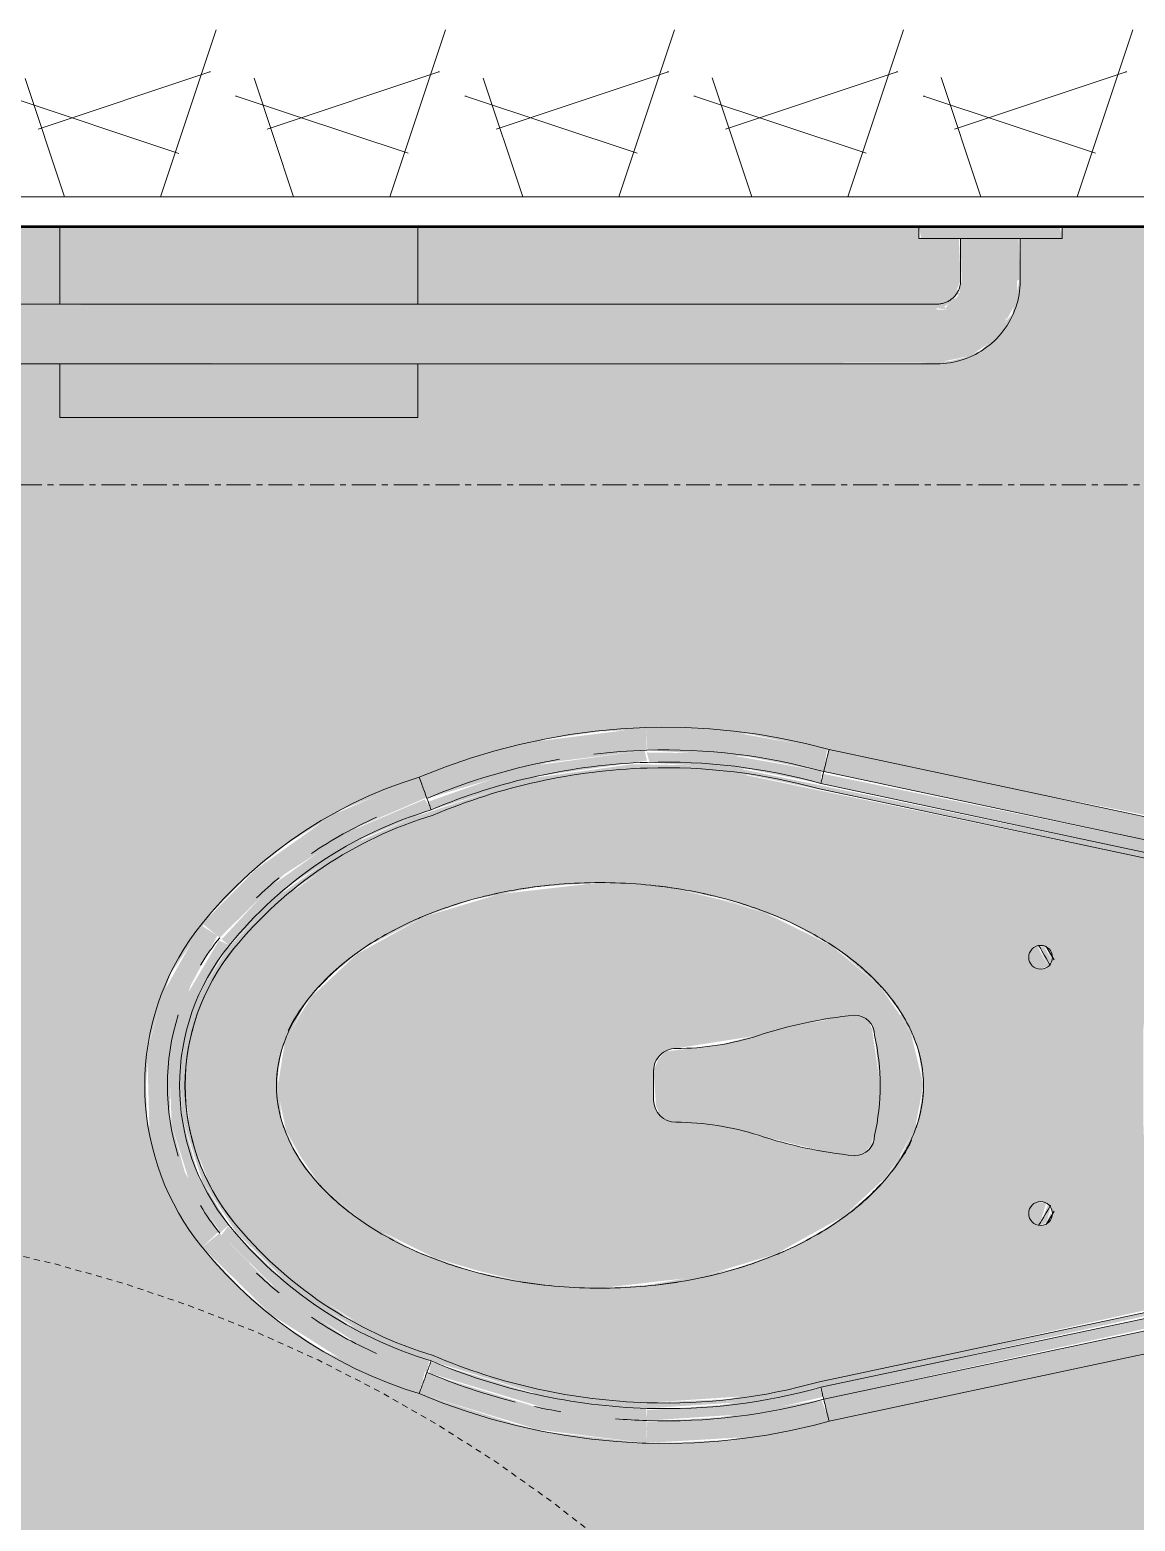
# Model space of a CAD drawing. Header units: inches. Extents: x -4294 to -464, y 9706 to 12475.
# Drawn here: x -2951.45 to -2928.29, y 11513.47 to 11544.73 of the extents above; entities that cross this region are included whole.
import ezdxf

# ---------------------------------------------------------------- set-up
doc = ezdxf.new("R2010")
doc.units = ezdxf.units.IN
doc.header["$MEASUREMENT"] = 0
for name, pattern in [('Grid Line 1_2_', [0.875, 0.5, -0.125, 0.125, -0.125]), ('Hidden', [0.28125, 0.1875, -0.09375]), ('Hidden 1_8_', [0.1875, 0.125, -0.0625])]:
    doc.linetypes.add(name, pattern=pattern)
for name, color, linetype, lineweight in [('0-1', 7, 'Continuous', 5), ('A-DETL-HDLN', 90, 'Hidden 1_8_', 9), ('A-WALL', 113, 'Continuous', 13), ('A-WALL-PATT-5', 111, 'Continuous', 9), ('I-WALL-2', 2, 'Continuous', 50), ('P-SANR-FIXT', 6, 'Continuous', 9), ('P-SANR-FIXT-6', 6, 'Hidden', 9), ('Q-SPCQ', 91, 'Continuous', 9), ('S-GRID-1', 1, 'Grid Line 1_2_', 9)]:
    doc.layers.add(name, color=color, linetype=linetype, lineweight=lineweight)
doc.layers.add('A-AREA-PATT-2', color=7, linetype='Continuous', lineweight=9, transparency=1)

# ---------------------------------------------------------------- blocks, each defined once
blk = doc.blocks.new('CTR - 1st Phase - Shell_rvt-1-FLOOR PLAN - 1ST FLOOR')
at = {"layer": 'S-GRID-1'}
blk.add_line((-464.451, 11535.189), (-4232.191, 11535.189), dxfattribs=at)
blk = doc.blocks.new('Plbg-Toilet Wall Mount FV-UH - _ALL_ADA-2016927-FLOOR PLAN - 1ST FLOOR')
at = {"layer": 'P-SANR-FIXT'}
for points in [[(7.034, -15.382), (5.48, -8.072), (5.041, -8.27), (6.576, -15.495), (6.854, -15.426)], [(-5.032, -8.23), (-5.492, -8.129), (-7.034, -15.382), (-6.576, -15.495), (-5.034, -8.239)], [(6.77, -19.194), (6.629, -17.061), (5.915, -13.615), (4.736, -8.314), (4.677, -8.357), (6.578, -17.516), (6.652, -19.19), (6.284, -21.734), (5.549, -23.952), (4.88, -25.448), (3.935, -26.792), (2.716, -27.949), (1.805, -28.496), (0.617, -28.828), (-0.768, -28.786), (-1.067, -28.74), (-2.189, -28.285), (-2.86, -27.857), (-4.157, -26.527), (-5.1, -25.041), (-5.774, -23.33), (-6.365, -21.48), (-6.646, -19.057), (-6.509, -17.061), (-5.794, -13.615), (-4.672, -8.336), (-4.79, -8.322), (-6.696, -17.529), (-6.733, -19.493), (-6.437, -21.64), (-5.62, -24.091), (-5.014, -25.461), (-3.972, -26.921), (-2.86, -27.994), (-1.852, -28.604), (-0.617, -28.945), (0.67, -28.934), (2.002, -28.513), (3.095, -27.789), (4.215, -26.651), (5.176, -25.165), (5.794, -23.654), (6.492, -21.413), (6.769, -19.202)], [(-4.786, -8.304), (-5.034, -8.239), (-6.53, -15.506), (-6.328, -15.556), (-4.789, -8.316)], [(6.576, -15.495), (4.983, -8.233), (4.794, -8.341), (6.328, -15.556), (6.559, -15.499)], [(-2.435, -10.95), (-2.508, -10.799), (-2.925, -11.02), (-2.81, -11.167), (-2.62, -11.192), (-2.468, -11.075), (-2.44, -10.986)], [(1.474, -14.85), (1.417, -14.639), (1.263, -14.516), (0.93, -14.414), (-0.014, -14.312), (-1.188, -14.485), (-1.35, -14.552), (-1.459, -14.741), (-1.459, -14.941), (-1.258, -16.073), (-0.841, -17.716), (-0.71, -18.824), (-0.539, -18.96), (-0.307, -19.057), (0.427, -19.007), (0.636, -18.92), (0.757, -18.712), (1.05, -16.849), (1.358, -15.584), (1.459, -14.941)], [(-6.576, -15.495), (-7.042, -15.426), (-7.42, -17.475), (-7.496, -19.217), (-7.026, -19.19), (-6.889, -17.061), (-6.577, -15.499)], [(-6.328, -15.556), (-6.586, -15.542), (-6.957, -17.648), (-6.978, -19.201), (-6.768, -19.142), (-6.629, -17.061), (-6.333, -15.584)], [(7.026, -19.202), (6.884, -17.034), (6.53, -15.506), (6.333, -15.584), (6.701, -17.632), (6.807, -19.195), (7.008, -19.202)], [(7.496, -19.217), (7.368, -17.061), (7.034, -15.382), (6.586, -15.542), (6.957, -17.648), (7.047, -19.203), (7.311, -19.211)], [(7.227, -16.357), (7.159, -15.933), (7.2, -16.216)], [(-6.015, -23.806), (-6.765, -21.288), (-7.026, -19.202), (-7.496, -19.217), (-7.195, -21.64), (-6.458, -23.966), (-6.034, -23.813)], [(-5.774, -23.719), (-6.492, -21.413), (-6.807, -19.195), (-7.02, -19.248), (-6.685, -21.694), (-5.946, -23.781), (-5.83, -23.739)], [(7.026, -19.202), (6.768, -19.211), (6.445, -21.616), (5.796, -23.727), (6.03, -23.758), (6.753, -21.367), (7.026, -19.203)], [(7.496, -19.217), (7.025, -19.211), (6.717, -21.6), (6.034, -23.813), (6.463, -23.952), (7.215, -21.48), (7.377, -20.181)], [(-2.934, -27.949), (-4.209, -26.661), (-5.204, -25.097), (-5.774, -23.719), (-5.998, -23.848), (-5.286, -25.514), (-4.176, -27.072), (-3.062, -28.106), (-2.95, -27.968)], [(-3.095, -28.148), (-4.418, -26.806), (-5.416, -25.249), (-6.034, -23.813), (-6.458, -23.966), (-5.662, -25.797), (-4.52, -27.398), (-3.392, -28.513), (-3.176, -28.246)], [(6.015, -23.806), (5.757, -23.758), (5.014, -25.461), (3.972, -26.921), (2.957, -27.976), (3.135, -28.11), (4.418, -26.806), (5.402, -25.275), (6.012, -23.813)], [(6.458, -23.966), (5.998, -23.848), (5.286, -25.514), (4.157, -27.097), (3.095, -28.148), (3.392, -28.513), (4.803, -27.072), (5.843, -25.438), (6.284, -24.384)], [(3.084, -28.134), (2.925, -27.954), (1.852, -28.604), (0.633, -28.945), (-0.67, -28.934), (-2.017, -28.504), (-2.95, -27.968), (-3.038, -28.163), (-1.828, -28.875), (-0.668, -29.199), (0.822, -29.156), (2.096, -28.756), (3.065, -28.146)], [(3.392, -28.513), (3.065, -28.166), (1.828, -28.875), (0.668, -29.199), (-0.852, -29.147), (-2.096, -28.756), (-3.137, -28.198), (-3.358, -28.534), (-1.954, -29.324), (-0.732, -29.665), (0.89, -29.621), (2.141, -29.271), (3.318, -28.558)], [(-2.357, -29.167), (-2.994, -28.756), (-2.359, -29.166)]]:
    blk.add_hatch(color=256, dxfattribs=at).paths.add_polyline_path(points, flags=0)
h = blk.add_hatch(color=256, dxfattribs=at)
h.paths.add_polyline_path([(6.652, -19.19), (6.509, -17.061), (5.794, -13.615), (4.622, -8.352), (4.01, -8.507), (3.317, -8.606), (2.782, -8.674), (2.313, -8.737), (0.779, -8.798), (-1.189, -8.796), (-2.739, -8.659), (-3.445, -8.602), (-4.672, -8.336), (-6.576, -17.475), (-6.652, -19.19), (-6.365, -21.48), (-5.662, -23.679), (-5.002, -25.268), (-3.972, -26.755), (-2.86, -27.857), (-1.992, -28.41), (-1.022, -28.756), (0, -28.875), (1.022, -28.756), (2.057, -28.369), (2.86, -27.857), (4.067, -26.661), (5.067, -25.121), (5.662, -23.679), (6.365, -21.48), (6.487, -20.507)], flags=0)
h.paths.add_polyline_path([(4.25, -20.181), (4.087, -21.912), (3.887, -22.888), (3.454, -24.091), (2.763, -25.268), (2.063, -26.056), (1.486, -26.514), (0.742, -26.85), (-0.173, -26.933), (-0.742, -26.85), (-1.626, -26.403), (-2.213, -25.937), (-2.897, -25.096), (-3.54, -23.852), (-3.887, -22.888), (-4.164, -21.48), (-4.25, -20.181), (-4.087, -18.451), (-3.887, -17.475), (-3.454, -16.272), (-2.862, -15.215), (-2.068, -14.311), (-1.486, -13.849), (-0.742, -13.513), (0, -13.404), (0.742, -13.513), (1.579, -13.922), (2.213, -14.426), (2.926, -15.319), (3.454, -16.272), (3.887, -17.475), (4.184, -19.19)], flags=0)
h.paths.add_polyline_path([(2.935, -10.95), (2.862, -11.127), (2.685, -11.2), (2.508, -11.127), (2.435, -10.95), (2.508, -10.774), (2.685, -10.7), (2.862, -10.774), (2.926, -10.886)], flags=0)
h.paths.add_polyline_path([(-2.435, -10.95), (-2.508, -11.127), (-2.685, -11.2), (-2.862, -11.127), (-2.935, -10.95), (-2.862, -10.774), (-2.685, -10.7), (-2.508, -10.774), (-2.444, -10.886)], flags=0)
h = blk.add_hatch(color=256, dxfattribs=at)
h.paths.add_polyline_path([(2.935, -10.95), (2.87, -10.825), (2.552, -10.74), (2.508, -10.799), (2.932, -10.975)], flags=0)
h.paths.add_polyline_path([(-2.494, -10.793), (-2.622, -10.714), (-2.926, -10.886), (-2.896, -10.973), (-2.508, -10.799)], flags=0)
h = blk.add_hatch(color=256, dxfattribs=at)
h.paths.add_polyline_path([(2.908, -10.842), (2.81, -10.734), (2.666, -10.734), (2.901, -10.839)], flags=0)
h.paths.add_polyline_path([(1.35, -14.552), (1.161, -14.442), (1.188, -14.485), (1.313, -14.536)], flags=0)
h.paths.add_polyline_path([(-1.051, -14.428), (-1.263, -14.485), (-1.188, -14.485), (-1.086, -14.442)], flags=0)
h.paths.add_polyline_path([(-2.615, -10.711), (-2.75, -10.709), (-2.901, -10.825), (-2.862, -10.822), (-2.62, -10.713)], flags=0)
h = blk.add_hatch(color=256, dxfattribs=at)
h.paths.add_polyline_path([(3.095, -28.148), (3.038, -28.163), (3.092, -28.149)], flags=0)
h.paths.add_polyline_path([(2.93, -10.99), (2.846, -10.95), (2.465, -10.832), (2.443, -11.015), (2.56, -11.167), (2.749, -11.192), (2.901, -11.075), (2.929, -10.992)], flags=0)
h = blk.add_hatch(color=256, dxfattribs=at)
h.paths.add_polyline_path([(4.25, -20.181), (4.007, -18.062), (3.54, -16.511), (2.749, -15.089), (1.937, -14.206), (1.467, -13.893), (0.882, -13.577), (-0.014, -13.407), (-1.075, -13.663), (-1.486, -13.905), (-2.067, -14.311), (-2.926, -15.325), (-3.615, -16.719), (-3.887, -17.631), (-4.103, -18.53), (-4.25, -20.181), (-4.007, -22.301), (-3.54, -23.852), (-2.755, -25.268), (-1.881, -26.201), (-1.486, -26.458), (-0.888, -26.784), (0.083, -26.942), (0.956, -26.753), (1.492, -26.454), (2.063, -26.056), (2.883, -25.121), (3.615, -23.644), (3.887, -22.731), (4.103, -21.833), (4.221, -20.507)], flags=0)
h.paths.add_polyline_path([(1.474, -14.85), (1.313, -15.868), (0.841, -17.716), (0.71, -18.824), (0.539, -18.995), (0.307, -19.057), (-0.427, -19.041), (-0.636, -18.92), (-0.757, -18.712), (-1.05, -16.849), (-1.358, -15.584), (-1.459, -14.741), (-1.313, -14.523), (-1.161, -14.442), (0, -14.311), (1.263, -14.485), (1.417, -14.639), (1.459, -14.741)], flags=0)
h = blk.add_hatch(color=256, dxfattribs=at)
h.paths.add_polyline_path([(-1.147, -13.696), (-1.486, -13.849), (-1.466, -13.893), (-1.395, -13.849)], flags=0)
h.paths.add_polyline_path([(-2.063, -14.307), (-2.213, -14.426), (-2.067, -14.311)], flags=0)
h.paths.add_polyline_path([(-3.693, -16.935), (-3.937, -17.716), (-3.814, -17.37)], flags=0)
h.paths.add_polyline_path([(-4.103, -18.53), (-4.184, -19.19), (-4.119, -18.712)], flags=0)
h = blk.add_hatch(color=256, dxfattribs=at)
h.paths.add_polyline_path([(4.007, -18.062), (3.85, -17.37), (3.887, -17.631), (3.965, -17.91)], flags=0)
h.paths.add_polyline_path([(3.54, -16.511), (3.454, -16.272), (3.491, -16.417)], flags=0)
h.paths.add_polyline_path([(1.803, -14.1), (1.486, -13.849), (1.486, -13.905), (1.55, -13.944)], flags=0)
h.paths.add_polyline_path([(0.888, -13.579), (0.624, -13.496), (0.884, -13.578)], flags=0)
for p, q in [((-5.483, -8.072), (-7.037, -15.381)), ((7.037, -15.381), (5.483, -8.071)), ((-6.576, -15.495), (-5.032, -8.23)), ((-6.328, -15.556), (-4.785, -8.298)), ((-4.672, -8.336), (-6.213, -15.584)), ((-4.672, -8.336), (-6.213, -15.584)), ((6.213, -15.584), (4.672, -8.335)), ((4.672, -8.335), (6.213, -15.584)), ((6.328, -15.556), (4.785, -8.298)), ((5.027, -8.206), (6.576, -15.495)), ((0, -19.057), (-0.307, -19.057)), ((0.307, -19.057), (0, -19.057))]:
    blk.add_line(p, q, dxfattribs=at)
at = {"layer": 'P-SANR-FIXT', "flags": 128}
for points in [[(-7.037, -15.381), (-7.164, -15.874), (-7.271, -16.371), (-7.359, -16.872), (-7.426, -17.377), (-7.473, -17.883), (-7.5, -18.391), (-7.506, -18.9), (-7.5, -19.218)], [(7.5, -19.218), (7.506, -18.709), (7.492, -18.2), (7.458, -17.693), (7.403, -17.187), (7.328, -16.684), (7.233, -16.184), (7.119, -15.688), (7.037, -15.381)], [(-7.5, -19.218), (-7.472, -19.752), (-7.423, -20.284), (-7.352, -20.814), (-7.26, -21.341), (-7.148, -21.864), (-7.014, -22.381), (-6.86, -22.893), (-6.685, -23.399), (-6.491, -23.897), (-6.461, -23.968)], [(6.461, -23.968), (6.659, -23.471), (6.836, -22.966), (6.993, -22.455), (7.13, -21.938), (7.245, -21.416), (7.34, -20.89), (7.414, -20.36), (7.466, -19.828), (7.497, -19.294), (7.5, -19.218)], [(-6.461, -23.968), (-6.344, -24.324), (-6.213, -24.676), (-6.068, -25.023), (-5.909, -25.363), (-5.737, -25.697), (-5.551, -26.023), (-5.353, -26.342), (-5.142, -26.652), (-4.918, -26.954), (-4.683, -27.247), (-4.436, -27.53), (-4.179, -27.803), (-3.91, -28.066), (-3.631, -28.317), (-3.394, -28.516)], [(3.394, -28.516), (3.681, -28.274), (3.958, -28.02), (4.225, -27.756), (4.481, -27.481), (4.725, -27.196), (4.959, -26.902), (5.18, -26.598), (5.389, -26.286), (5.585, -25.966), (5.768, -25.638), (5.938, -25.303), (6.095, -24.962), (6.237, -24.615), (6.366, -24.262), (6.461, -23.968)], [(-3.394, -28.516), (-3.224, -28.648), (-3.048, -28.774), (-2.868, -28.892), (-2.683, -29.003), (-2.494, -29.107), (-2.301, -29.203), (-2.104, -29.291), (-1.904, -29.371), (-1.701, -29.443), (-1.495, -29.507), (-1.287, -29.563), (-1.076, -29.61), (-0.864, -29.649), (-0.651, -29.679), (-0.436, -29.701), (-0.221, -29.714), (-0.005, -29.718), (0.21, -29.714), (0.426, -29.701), (0.64, -29.68), (0.854, -29.65), (1.066, -29.612), (1.276, -29.565), (1.485, -29.51), (1.691, -29.446), (1.894, -29.375), (2.095, -29.295), (2.292, -29.207), (2.485, -29.112), (2.674, -29.008), (2.859, -28.898), (3.04, -28.78), (3.215, -28.655), (3.386, -28.523), (3.394, -28.516)]]:
    blk.add_lwpolyline(points, dxfattribs=at)
at = {"layer": 'P-SANR-FIXT'}
for centre, radius, start, end in [((-2.685, -10.95), 0.25, 90, 180), ((-2.685, -10.95), 0.25, 0, 90), ((2.685, -10.95), 0.25, 90, 180), ((2.685, -10.95), 0.25, 0, 90), ((-2.685, -10.95), 0.25, 180, 270), ((-2.685, -10.95), 0.25, 270, 0), ((2.685, -10.95), 0.25, 180, 270), ((2.685, -10.95), 0.25, 270, 360), ((0, -19.079), 4.768, 77.2614, 102.7386), ((-1.051, -14.85), 0.422, 90, 180), ((1.051, -14.85), 0.422, 0, 90), ((8.312, -13.822), 9.84, 186, 198), ((-8.312, -13.822), 9.84, 342, 354), ((5.213, -18.806), 12.245, 164.3129, 181.8562), ((5.213, -18.806), 11.989, 164.2737, 181.8562), ((5.213, -18.806), 11.871, 164.2552, 181.8562), ((5.213, -18.806), 11.871, 164.2552, 181.8562), ((-5.213, -18.806), 11.871, 358.1438, 15.7448), ((-5.213, -18.806), 11.871, 358.1438, 15.7448), ((-5.213, -18.806), 11.989, 358.1438, 15.7263), ((-5.213, -18.806), 12.245, 358.1438, 15.6871), ((-6.366, -18.591), 5.593, 0, 18), ((6.366, -18.591), 5.593, 162, 180), ((-0.307, -18.591), 0.466, 180, 270), ((0.307, -18.591), 0.466, 270, 360), ((5.862, -18.785), 12.895, 181.8562, 186.7975), ((5.862, -18.785), 12.639, 181.8562, 202.9795), ((5.862, -18.785), 12.521, 181.8562, 203.0089), ((5.862, -18.785), 12.521, 181.8562, 203.0089), ((-5.862, -18.785), 12.521, 336.9911, 358.1438), ((-5.862, -18.785), 12.521, 336.9911, 358.1438), ((-5.862, -18.785), 12.639, 337.0205, 358.1438), ((-5.862, -18.785), 12.895, 355.2339, 358.1438), ((5.862, -18.785), 12.895, 190.0137, 202.9179), ((-5.862, -18.785), 12.895, 347.6129, 350.1098), ((-5.862, -18.785), 12.895, 337.0821, 345.7702), ((2.517, -21.221), 8.659, 196.7656, 230.983), ((2.517, -21.221), 8.54, 196.7225, 230.983), ((2.517, -21.221), 8.54, 196.7225, 230.983), ((-2.517, -21.221), 8.54, 309.017, 343.2775), ((-2.517, -21.221), 8.54, 309.017, 343.2775), ((-2.517, -21.221), 8.659, 309.017, 343.2344), ((2.517, -21.221), 8.915, 204.1079, 214.1446), ((-2.517, -21.221), 8.915, 325.8554, 335.8921), ((2.517, -21.221), 8.915, 219.607, 223.6406), ((-2.517, -21.221), 8.915, 316.3594, 320.393), ((0, -24.327), 4.661, 230.983, 309.017), ((0.015, -24.308), 4.567, 230.983, 269.8068), ((0, -24.327), 4.543, 230.983, 309.017), ((-0.015, -24.308), 4.567, 270.1932, 309.017), ((0, -24.327), 4.917, 230.983, 239.1697), ((0, -24.327), 4.917, 300.8303, 309.017), ((0, -24.327), 4.917, 252.4596, 287.5404)]:
    blk.add_arc(centre, radius, start, end, dxfattribs=at)
for points in [[(-2.511, -10.753), (-2.651, -10.825), (-2.789, -10.903), (-2.925, -10.986)], [(-2.913, -10.833), (-2.821, -10.778), (-2.727, -10.722), (-2.633, -10.669)], [(2.925, -10.986), (2.789, -10.903), (2.653, -10.82), (2.513, -10.742)], [(2.913, -10.832), (2.82, -10.778), (2.727, -10.722), (2.633, -10.669)], [(0, -26.958), (-0.304, -26.958), (-0.912, -26.851), (-1.834, -26.341), (-2.708, -25.454), (-3.449, -24.222), (-3.983, -22.72), (-4.262, -21.047), (-4.262, -19.316), (-3.983, -17.643), (-3.449, -16.141), (-2.708, -14.909), (-1.834, -14.022), (-0.912, -13.511), (-0.304, -13.404), (0, -13.404)], [(-0.014, -13.404), (-0.304, -13.406), (-0.595, -13.456), (-0.887, -13.56)], [(0.887, -13.56), (0.59, -13.455), (0.295, -13.404), (0, -13.404)], [(0, -13.404), (0.304, -13.404), (0.912, -13.511), (1.834, -14.022), (2.708, -14.909), (3.449, -16.141), (3.983, -17.643), (4.262, -19.316), (4.262, -21.047), (3.983, -22.72), (3.449, -24.222), (2.708, -25.454), (1.834, -26.341), (0.912, -26.851), (0.304, -26.958), (0, -26.958)], [(-1.149, -13.667), (-1.369, -13.77), (-1.59, -13.903), (-1.806, -14.069)], [(1.806, -14.069), (1.59, -13.903), (1.369, -13.751), (1.149, -13.653)], [(-7.037, -15.381), (-7.038, -15.381), (-7.037, -15.381), (-7.034, -15.382)], [(-7.034, -15.382), (-6.99, -15.393), (-6.87, -15.422), (-6.685, -15.468), (-6.576, -15.495)], [(7.034, -15.382), (6.99, -15.393), (6.87, -15.422), (6.685, -15.468), (6.576, -15.495)], [(7.037, -15.381), (7.038, -15.381), (7.037, -15.381), (7.034, -15.382)], [(-6.461, -23.967), (-6.462, -23.968), (-6.461, -23.967), (-6.458, -23.966)], [(-6.458, -23.966), (-6.416, -23.951), (-6.299, -23.909), (-6.12, -23.844), (-6.015, -23.806)], [(6.458, -23.966), (6.416, -23.951), (6.299, -23.909), (6.12, -23.844), (6.015, -23.806)], [(6.461, -23.967), (6.462, -23.968), (6.461, -23.967), (6.458, -23.966)], [(-1.806, -26.294), (-1.59, -26.46), (-1.369, -26.612), (-1.149, -26.71)], [(1.149, -26.696), (1.369, -26.593), (1.59, -26.46), (1.806, -26.294)], [(-0.887, -26.803), (-0.595, -26.906), (-0.304, -26.955), (-0.014, -26.958)], [(0, -26.958), (0.295, -26.958), (0.59, -26.908), (0.887, -26.803)]]:
    blk.add_open_spline(points, degree=3, dxfattribs=at)
for points, knots in [([(-2.068, -14.288), (-2.282, -14.482), (-2.775, -15.02), (-3.257, -15.821), (-3.507, -16.391), (-3.551, -16.496)], [-2.5925993, -2.5925993, -2.5925993, -2.5925993, -2.4166097, -2.1749488, -2.1212008, -2.1212008, -2.1212008, -2.1212008]), ([(3.551, -16.496), (3.507, -16.391), (3.257, -15.822), (2.776, -15.012), (2.282, -14.494), (2.068, -14.297)], [-4.1619845, -4.1619845, -4.1619845, -4.1619845, -4.1082365, -3.8665756, -3.690586, -3.690586, -3.690586, -3.690586]), ([(-6.576, -15.495), (-6.569, -15.496), (-6.545, -15.502), (-6.491, -15.516), (-6.442, -15.528), (-6.386, -15.542), (-6.347, -15.551), (-6.328, -15.556)], [0, 0, 0, 0, 0.333333, 0.5, 0.666667, 0.833333, 1, 1, 1, 1]), ([(6.576, -15.495), (6.569, -15.496), (6.545, -15.502), (6.491, -15.516), (6.442, -15.528), (6.386, -15.542), (6.347, -15.551), (6.328, -15.556)], [-1, -1, -1, -1, -0.666667, -0.5, -0.333333, -0.166667, 0, 0, 0, 0]), ([(-3.712, -16.919), (-3.798, -17.162), (-3.911, -17.534), (-4.001, -17.921), (-4.028, -18.048)], [-2.0511799, -2.0511799, -2.0511799, -2.0511799, -1.9332878, -1.8767298, -1.8767298, -1.8767298, -1.8767298]), ([(4.028, -18.048), (4.001, -17.921), (3.911, -17.534), (3.798, -17.163), (3.712, -16.92)], [-4.4064555, -4.4064555, -4.4064555, -4.4064555, -4.3498975, -4.2320054, -4.2320054, -4.2320054, -4.2320054]), ([(-4.118, -18.526), (-4.16, -18.789), (-4.262, -19.619), (-4.261, -20.744), (-4.161, -21.574), (-4.118, -21.837)], [-1.8063853, -1.8063853, -1.8063853, -1.8063853, -1.6916268, -1.4499658, -1.3352074, -1.3352074, -1.3352074, -1.3352074]), ([(4.118, -21.837), (4.16, -21.574), (4.262, -20.744), (4.261, -19.619), (4.161, -18.789), (4.118, -18.526)], [-4.9479779, -4.9479779, -4.9479779, -4.9479779, -4.8332195, -4.5915585, -4.4768, -4.4768, -4.4768, -4.4768]), ([(-4.028, -22.315), (-4.001, -22.442), (-3.911, -22.829), (-3.798, -23.2), (-3.712, -23.442)], [-1.2648629, -1.2648629, -1.2648629, -1.2648629, -1.2083049, -1.0904127, -1.0904127, -1.0904127, -1.0904127]), ([(3.712, -23.443), (3.798, -23.201), (3.911, -22.829), (4.001, -22.442), (4.028, -22.315)], [-5.1927726, -5.1927726, -5.1927726, -5.1927726, -5.0748804, -5.0183224, -5.0183224, -5.0183224, -5.0183224]), ([(-6.015, -23.806), (-6.008, -23.804), (-5.977, -23.792), (-5.902, -23.765), (-5.831, -23.739), (-5.793, -23.726), (-5.774, -23.719)], [-1, -1, -1, -1, -0.666667, -0.333333, -0.166667, 0, 0, 0, 0]), ([(6.015, -23.806), (6.008, -23.804), (5.977, -23.792), (5.902, -23.765), (5.831, -23.739), (5.793, -23.726), (5.774, -23.719)], [-1, -1, -1, -1, -0.666667, -0.333333, -0.166667, 0, 0, 0, 0]), ([(-3.551, -23.866), (-3.507, -23.972), (-3.257, -24.541), (-2.776, -25.351), (-2.282, -25.868), (-2.068, -26.065)], [-1.0203919, -1.0203919, -1.0203919, -1.0203919, -0.9666439, -0.7249829, -0.5489933, -0.5489933, -0.5489933, -0.5489933]), ([(2.068, -26.075), (2.282, -25.88), (2.775, -25.342), (3.257, -24.541), (3.507, -23.972), (3.551, -23.866)], [-5.734192, -5.734192, -5.734192, -5.734192, -5.5582024, -5.3165414, -5.2627935, -5.2627935, -5.2627935, -5.2627935])]:
    blk.add_open_spline(points, degree=3, knots=knots, dxfattribs=at)
at = {"layer": 'P-SANR-FIXT-6'}
blk.add_line((-18, 0), (-18, -56), dxfattribs=at)
blk = doc.blocks.new('Seqm-Sanitary Napkin Disp-UH-3D - Seqm-Sanitary Napkin Disp-UH-3D-2016929-FLOOR PLAN - 1ST FLOOR')
at = {"layer": 'Q-SPCQ'}
h = blk.add_hatch(color=256, dxfattribs=at)
h.paths.add_polyline_path([(3.75, 4), (-3.75, 4), (-3.75, 2.875), (3.75, 2.875)], flags=0)
h.paths.add_polyline_path([(-3.75, 1.625), (-3.75, 0), (3.75, 0), (3.75, 1.625)], flags=0)
for p, q in [((3.75, 4), (-3.75, 4)), ((-3.75, 4), (-3.75, 2.875)), ((3.75, 2.875), (3.75, 4)), ((-3.75, 1.631), (-3.75, 0)), ((3.75, 0), (3.75, 1.635))]:
    blk.add_line(p, q, dxfattribs=at)
blk = doc.blocks.new('Seqm-Grab Bar - 42_-2016931-FLOOR PLAN - 1ST FLOOR')
at = {"layer": 'Q-SPCQ'}
for points in [[(-2931.603, 11540.352), (-2931.324, 11540.352), (-2931.324, 11540.602), (-2932.824, 11540.602), (-2932.773, 11540.352), (-2931.636, 11540.352)], [(-2931.324, 11540.352), (-2929.824, 11540.352), (-2929.875, 11540.602), (-2931.324, 11540.602)], [(-2931.324, 11539.477), (-2930.699, 11539.477), (-2930.734, 11540.352), (-2931.949, 11540.352), (-2931.927, 11539.477), (-2931.402, 11539.477)]]:
    blk.add_hatch(color=256, dxfattribs=at).paths.add_polyline_path(points, flags=0)
h = blk.add_hatch(color=256, dxfattribs=at)
h.paths.add_polyline_path([(-2930.986, 11538.617), (-2931.015, 11538.682), (-2930.969, 11538.664)], flags=0)
h.paths.add_polyline_path([(-2932.449, 11537.748), (-2931.742, 11537.896), (-2931.434, 11538.108), (-2931.101, 11538.441), (-2930.806, 11538.978), (-2930.771, 11539.095), (-2930.771, 11539.477), (-2931.927, 11539.477), (-2932.007, 11539.145), (-2932.224, 11538.955), (-2932.261, 11538.893), (-2932.224, 11538.863), (-2932.449, 11538.863), (-2932.449, 11537.811)], flags=0)
h.paths.add_polyline_path([(-2932.095, 11539.123), (-2931.987, 11539.257), (-2932.04, 11539.257), (-2932.061, 11539.206)], flags=0)
h.paths.add_polyline_path([(-2932.449, 11538.977), (-2932.224, 11539.041), (-2932.294, 11539.041), (-2932.417, 11538.99)], flags=0)
h.paths.add_polyline_path([(-2932.135, 11539.065), (-2931.963, 11539.224), (-2931.987, 11539.257), (-2932.095, 11539.116)], flags=0)
h = blk.add_hatch(color=256, dxfattribs=at)
h.paths.add_polyline_path([(-2959.324, 11537.727), (-2959.428, 11537.769), (-2959.286, 11537.793), (-2959.271, 11537.734)], flags=0)
h.paths.add_polyline_path([(-2959.519, 11537.793), (-2959.193, 11537.895), (-2959.206, 11537.91), (-2959.338, 11537.952), (-2959.503, 11537.811)], flags=0)
h.paths.add_polyline_path([(-2972.199, 11537.727), (-2932.449, 11537.748), (-2932.449, 11538.977), (-2958.718, 11538.956), (-2958.782, 11538.084), (-2959.02, 11537.844), (-2959.174, 11537.801), (-2959.672, 11537.86), (-2959.855, 11538.086), (-2959.824, 11538.103), (-2959.824, 11538.154), (-2959.835, 11538.24), (-2959.845, 11538.31), (-2959.914, 11538.352), (-2959.939, 11538.977), (-2972.199, 11538.956), (-2972.199, 11537.748)], flags=0)
h.paths.add_polyline_path([(-2959.556, 11537.911), (-2959.604, 11538.039), (-2959.623, 11537.951), (-2959.6, 11537.937)], flags=0)
h.paths.add_polyline_path([(-2959.015, 11537.934), (-2959.034, 11538.025), (-2959.049, 11537.982), (-2959.029, 11537.953)], flags=0)
for p, q in [((-2932.824, 11540.602), (-2932.824, 11540.352)), ((-2929.824, 11540.352), (-2929.824, 11540.602)), ((-2931.324, 11540.352), (-2932.824, 11540.352)), ((-2931.949, 11540.352), (-2931.949, 11539.477)), ((-2929.824, 11540.352), (-2931.324, 11540.352)), ((-2930.699, 11539.477), (-2930.699, 11540.352)), ((-2932.449, 11538.977), (-2958.718, 11538.977)), ((-2972.199, 11537.727), (-2932.449, 11537.727))]:
    blk.add_line(p, q, dxfattribs=at)
at = {"layer": 'Q-SPCQ', "flags": 128}
for points in [[(-2932.449, 11537.727), (-2932.379, 11537.728), (-2932.309, 11537.732), (-2932.239, 11537.739), (-2932.17, 11537.749), (-2932.101, 11537.762), (-2932.033, 11537.777), (-2931.965, 11537.795), (-2931.898, 11537.816), (-2931.832, 11537.839), (-2931.767, 11537.865), (-2931.703, 11537.894), (-2931.641, 11537.925), (-2931.579, 11537.958), (-2931.519, 11537.994), (-2931.461, 11538.033), (-2931.404, 11538.073), (-2931.348, 11538.116), (-2931.295, 11538.161), (-2931.243, 11538.208), (-2931.193, 11538.258), (-2931.146, 11538.309), (-2931.1, 11538.362), (-2931.056, 11538.417), (-2931.015, 11538.473), (-2930.976, 11538.531), (-2930.94, 11538.591), (-2930.905, 11538.652), (-2930.874, 11538.714), (-2930.844, 11538.778), (-2930.818, 11538.843), (-2930.794, 11538.909), (-2930.772, 11538.975), (-2930.753, 11539.043), (-2930.737, 11539.111), (-2930.724, 11539.179), (-2930.714, 11539.249), (-2930.706, 11539.318), (-2930.701, 11539.388), (-2930.699, 11539.458), (-2930.699, 11539.477)], [(-2931.949, 11539.477), (-2931.949, 11539.457), (-2931.95, 11539.437), (-2931.952, 11539.417), (-2931.955, 11539.397), (-2931.959, 11539.378), (-2931.963, 11539.358), (-2931.968, 11539.339), (-2931.974, 11539.32), (-2931.981, 11539.301), (-2931.988, 11539.282), (-2931.996, 11539.264), (-2932.005, 11539.246), (-2932.015, 11539.228), (-2932.025, 11539.211), (-2932.036, 11539.195), (-2932.048, 11539.178), (-2932.06, 11539.162), (-2932.073, 11539.147), (-2932.086, 11539.132), (-2932.1, 11539.118), (-2932.115, 11539.105), (-2932.13, 11539.092), (-2932.146, 11539.079), (-2932.162, 11539.067), (-2932.179, 11539.056), (-2932.196, 11539.046), (-2932.213, 11539.036), (-2932.231, 11539.027), (-2932.249, 11539.018), (-2932.268, 11539.011), (-2932.286, 11539.004), (-2932.305, 11538.998), (-2932.325, 11538.993), (-2932.344, 11538.988), (-2932.364, 11538.984), (-2932.384, 11538.981), (-2932.403, 11538.979), (-2932.423, 11538.978), (-2932.443, 11538.977), (-2932.449, 11538.977)]]:
    blk.add_lwpolyline(points, dxfattribs=at)

msp = doc.modelspace()

# ---------------------------------------------------------------- hatches: boundary and pattern name
at = {"layer": 'A-AREA-PATT-2'}
h = msp.add_hatch(color=256, dxfattribs=at)
h.paths.add_polyline_path([(-2925.326, 11530.9242), (-2925.034, 11531.1485), (-2925.0814, 11531.1327), (-2925.2843, 11530.9598)], flags=0)
h.paths.add_polyline_path([(-2953.6125, 11408.9769), (-2948.0737, 11408.9769), (-2948.0737, 11412.6019), (-2945.6987, 11412.6019), (-2945.6987, 11442.6019), (-2948.0737, 11442.6019), (-2948.0737, 11450.6019), (-2919.3237, 11450.6019), (-2919.3237, 11453.6019), (-2937.3237, 11453.6019), (-2937.3237, 11477.6019), (-2919.3237, 11477.6019), (-2919.3237, 11497.1019), (-2919.5737, 11497.153), (-2919.5737, 11497.9769), (-2920.4487, 11497.9982), (-2921.1553, 11498.1458), (-2921.9042, 11498.7765), (-2922.0649, 11499.1386), (-2922.1262, 11499.3452), (-2922.1987, 11499.7269), (-2922.1987, 11514.0086), (-2925.0401, 11514.059), (-2925.6133, 11514.4616), (-2926.2821, 11515.0132), (-2926.3299, 11515.0461), (-2927.464, 11517.1044), (-2936.7982, 11515.1726), (-2937.7893, 11515.1191), (-2938.5662, 11515.1054), (-2940.6076, 11515.3367), (-2941.284, 11515.5042), (-2943.2912, 11516.1442), (-2945.3106, 11517.0422), (-2946.1519, 11517.6001), (-2946.9764, 11518.2953), (-2947.8388, 11519.2132), (-2948.6474, 11520.6483), (-2948.9887, 11521.8704), (-2949.0196, 11522.6159), (-2948.9443, 11523.5272), (-2948.6965, 11524.3794), (-2948.4894, 11524.9605), (-2947.6464, 11526.2103), (-2946.8575, 11527.0248), (-2946.0615, 11527.6644), (-2944.8915, 11528.3911), (-2942.8494, 11529.1996), (-2940.6076, 11529.8671), (-2939.5051, 11530.0203), (-2938.1491, 11530.0812), (-2936.3846, 11529.9695), (-2930.829, 11528.8146), (-2927.3799, 11528.1306), (-2927.307, 11528.2261), (-2927.1177, 11528.6521), (-2926.9219, 11529.0913), (-2926.8375, 11529.2259), (-2925.9448, 11530.4252), (-2925.021, 11531.1952), (-2922.1987, 11531.1952), (-2922.1774, 11533.4769), (-2922.0298, 11534.1835), (-2921.3991, 11534.9323), (-2920.9487, 11535.1193), (-2920.7514, 11535.165), (-2920.4487, 11535.2269), (-2919.5737, 11535.266), (-2919.5737, 11536.1019), (-2919.3237, 11536.1019), (-2919.3237, 11540.6019), (-2929.8237, 11540.6019), (-2929.8748, 11540.3519), (-2930.6987, 11540.3519), (-2930.72, 11539.4769), (-2930.8677, 11538.7703), (-2931.4983, 11538.0214), (-2931.8604, 11537.8607), (-2932.1461, 11537.7888), (-2932.9392, 11537.7269), (-2943.3237, 11537.7269), (-2943.3237, 11536.6019), (-2950.8237, 11536.6019), (-2950.8237, 11537.7269), (-2952.0737, 11537.7269), (-2952.0737, 11534.6019), (-2958.0737, 11534.6019), (-2958.0737, 11537.7269), (-2972.1987, 11537.7482), (-2972.9053, 11537.8958), (-2973.6542, 11538.5265), (-2973.8411, 11538.9769), (-2973.8762, 11539.0952), (-2973.9487, 11539.4769), (-2973.9878, 11540.3519), (-2974.8237, 11540.3519), (-2974.8237, 11540.6019), (-2988.9487, 11540.6019), (-2988.9487, 11513.7894), (-2991.3237, 11513.7894), (-2991.3237, 11477.7894), (-2988.9487, 11477.7894), (-2988.9487, 11465.6019), (-2991.3237, 11465.6019), (-2991.3237, 11429.6019), (-2988.9487, 11429.6019), (-2988.9487, 11408.9769), (-2973.7178, 11408.9769)], flags=0)
h.paths.add_polyline_path([(-2921.0834, 11498.1838), (-2921.2612, 11498.2858), (-2921.2419, 11498.2403), (-2921.1259, 11498.199)], flags=0)
h.paths.add_polyline_path([(-2920.4487, 11499.2269), (-2919.5737, 11499.266), (-2919.5737, 11500.1019), (-2919.3237, 11500.1019), (-2919.3652, 11533.1019), (-2919.5737, 11533.153), (-2919.5737, 11533.9769), (-2920.4806, 11533.9637), (-2920.8023, 11533.8304), (-2920.9487, 11533.4769), (-2920.9487, 11531.1952), (-2920.3237, 11531.1597), (-2920.3592, 11514.0086), (-2920.9487, 11514.0086), (-2920.97, 11499.7269), (-2921.0325, 11499.7269), (-2921.0047, 11499.5725), (-2920.8606, 11499.3594), (-2920.7956, 11499.3629), (-2920.6684, 11499.3179), (-2920.4499, 11499.2274)], flags=0)
h.paths.add_polyline_path([(-2920.4487, 11499.2056), (-2920.4516, 11499.2274), (-2920.6684, 11499.2233)], flags=0)
h.paths.add_polyline_path([(-2920.8023, 11499.3733), (-2920.9385, 11499.6038), (-2920.8848, 11499.5725), (-2920.8186, 11499.4128)], flags=0)
h.paths.add_polyline_path([(-2938.5413, 11515.103), (-2938.5413, 11515.1054), (-2938.5552, 11515.1048)], flags=0)
h.paths.add_polyline_path([(-2944.2065, 11528.6772), (-2943.7006, 11528.9086), (-2944.1331, 11528.7082)], flags=0)
h.paths.add_polyline_path([(-2920.9103, 11533.6965), (-2920.6733, 11533.9132), (-2920.5926, 11533.965), (-2920.4487, 11533.9982), (-2920.4487, 11534.0606), (-2920.6031, 11534.0328), (-2920.8162, 11533.8887), (-2920.8127, 11533.8238), (-2920.8714, 11533.7473)], flags=0)
h.paths.add_polyline_path([(-2920.97, 11533.4769), (-2920.9482, 11533.4797), (-2920.9523, 11533.6965)], flags=0)
h.paths.add_polyline_path([(-2921.9918, 11534.1116), (-2921.8862, 11534.2813), (-2921.9353, 11534.27), (-2921.9828, 11534.1369)], flags=0)
h.paths.add_polyline_path([(-2972.8334, 11537.9338), (-2973.0031, 11538.0394), (-2972.9919, 11537.9903), (-2972.8587, 11537.9428)], flags=0)
h.paths.add_polyline_path([(-2932.2241, 11538.8625), (-2932.2944, 11538.9209), (-2932.0812, 11539.0651), (-2932.0847, 11539.13), (-2932.0397, 11539.2572), (-2931.9487, 11539.4769), (-2931.9878, 11540.3519), (-2932.8237, 11540.3519), (-2932.8237, 11540.6019), (-2943.3237, 11540.6019), (-2943.3237, 11538.9769), (-2932.4487, 11538.9556), (-2932.4487, 11538.8932), (-2932.2944, 11538.8721)], flags=0)
h.paths.add_polyline_path([(-2972.1987, 11538.9769), (-2959.9274, 11539.0254), (-2959.9487, 11540.2513), (-2959.9878, 11540.3519), (-2960.8237, 11540.3519), (-2960.8237, 11540.6019), (-2971.8237, 11540.6019), (-2971.8748, 11540.3519), (-2972.6987, 11540.3519), (-2972.6855, 11539.445), (-2972.5523, 11539.1233), (-2972.1999, 11538.9774)], flags=0)
h.paths.add_polyline_path([(-2972.4184, 11539.0153), (-2972.635, 11539.2523), (-2972.6885, 11539.3538), (-2972.72, 11539.4769), (-2972.7825, 11539.4769), (-2972.7547, 11539.3225), (-2972.6106, 11539.1094), (-2972.5456, 11539.1129), (-2972.4692, 11539.0543)], flags=0)
h.paths.add_polyline_path([(-2972.1987, 11538.9556), (-2972.2016, 11538.9774), (-2972.4184, 11538.9733)], flags=0)
h.paths.add_polyline_path([(-2958.0737, 11538.9769), (-2958.0737, 11540.3519), (-2958.6987, 11540.3519), (-2958.6923, 11538.9769), (-2958.2631, 11538.9769)], flags=0)
h.paths.add_polyline_path([(-2950.8237, 11538.9769), (-2950.8237, 11540.6019), (-2952.0737, 11540.6019), (-2952.0737, 11538.9769)], flags=0)
at = {"layer": 'A-WALL-PATT-5'}
h = msp.add_hatch(dxfattribs=at)
h.set_pattern_fill('FP_19', color=256, style=0, pattern_type=2)
h.set_pattern_definition([(161.57, (0.6, 0.6), (-4.80033747, -0.00041462), [0, -34.152, 3.792, 0]), (18.43, (-0.6, 0.6), (-4.80033747, 0.00041462), [0, -34.152, 3.792, 0]), (108.43, (0.6, 0.6), (2.39913218, -12.00105099), [11.382, -26.562]), (71.57, (-0.6, 0.6), (2.39913218, 12.00105099), [11.382, -26.562])])
h.paths.add_polyline_path([(-2939.8303, 11541.2269), (-2918.0737, 11541.2269), (-2918.0737, 11544.7269), (-2993.0737, 11544.7269), (-2993.0737, 11541.2269), (-2953.6125, 11541.2269)], flags=0)
h = msp.add_hatch(dxfattribs=at)
h.set_pattern_fill('FP_3', color=256, style=0, pattern_type=2)
h.set_pattern_definition([(0, (0, 0), (38.4, 9.6), [1.584, -27.216, 1.584, -27.216, -153.6]), (0, (0, 0), (38.4, 9.6), [-57.6, 1.584, -56.016, 1.584, -27.216, -67.2]), (0, (0, 0), (38.4, 9.6), [-144, 1.584, -17.616, 1.584, -46.416]), (120, (14.4, 4.8), (-27.513844, 28.4553755), [1.584, -27.216, 1.584, -27.216, -153.6]), (120, (14.4, 4.8), (-27.513844, 28.4553755), [-57.6, 1.584, -56.016, 1.584, -27.216, -67.2]), (120, (14.4, 4.8), (-27.513844, 28.4553755), [-144, 1.584, -17.616, 1.584, -46.416]), (240, (19.2, 24), (-10.886156, -38.0553755), [1.584, -27.216, 1.584, -27.216, -153.6]), (240, (19.2, 24), (-10.886156, -38.0553755), [-57.6, 1.584, -56.016, 1.584, -27.216, -67.2]), (240, (19.2, 24), (-10.886156, -38.0553755), [-144, 1.584, -17.616, 1.584, -46.416])])
h.paths.add_polyline_path([(-2958.8376, 11540.6019), (-2919.3237, 11540.6019), (-2919.3237, 11541.2269), (-2989.5737, 11541.2269), (-2989.5737, 11540.6019), (-2958.8818, 11540.6019)], flags=0)

# ---------------------------------------------------------------- linework, layer by layer
at = {"layer": 'A-DETL-HDLN'}
msp.add_circle((-2958.4168, 11489.8047), 30, dxfattribs=at)
at = {"layer": 'A-WALL'}
msp.add_line((-2918.0737, 11541.2269), (-2989.5737, 11541.2269), dxfattribs=at)
at = {"layer": 'I-WALL-2'}
msp.add_line((-2957.8237, 11540.6019), (-2919.3237, 11540.6019), dxfattribs=at)

# ---------------------------------------------------------------- block references
at = {"layer": '0-1'}
msp.add_blockref('CTR - 1st Phase - Shell_rvt-1-FLOOR PLAN - 1ST FLOOR', (0, 0), dxfattribs=at)
at = {"layer": 'P-SANR-FIXT', "rotation": 269.9999999999984}
msp.add_blockref('Plbg-Toilet Wall Mount FV-UH - _ALL_ADA-2016927-FLOOR PLAN - 1ST FLOOR', (-2919.3237, 11522.6019), dxfattribs=at)
at = {"layer": 'Q-SPCQ'}
msp.add_blockref('Seqm-Grab Bar - 42_-2016931-FLOOR PLAN - 1ST FLOOR', (0, 0), dxfattribs=at)
at = {"layer": 'Q-SPCQ', "rotation": 180}
msp.add_blockref('Seqm-Sanitary Napkin Disp-UH-3D - Seqm-Sanitary Napkin Disp-UH-3D-2016929-FLOOR PLAN - 1ST FLOOR', (-2947.0737, 11540.6019), dxfattribs=at)

doc.saveas('drawing.dxf')
